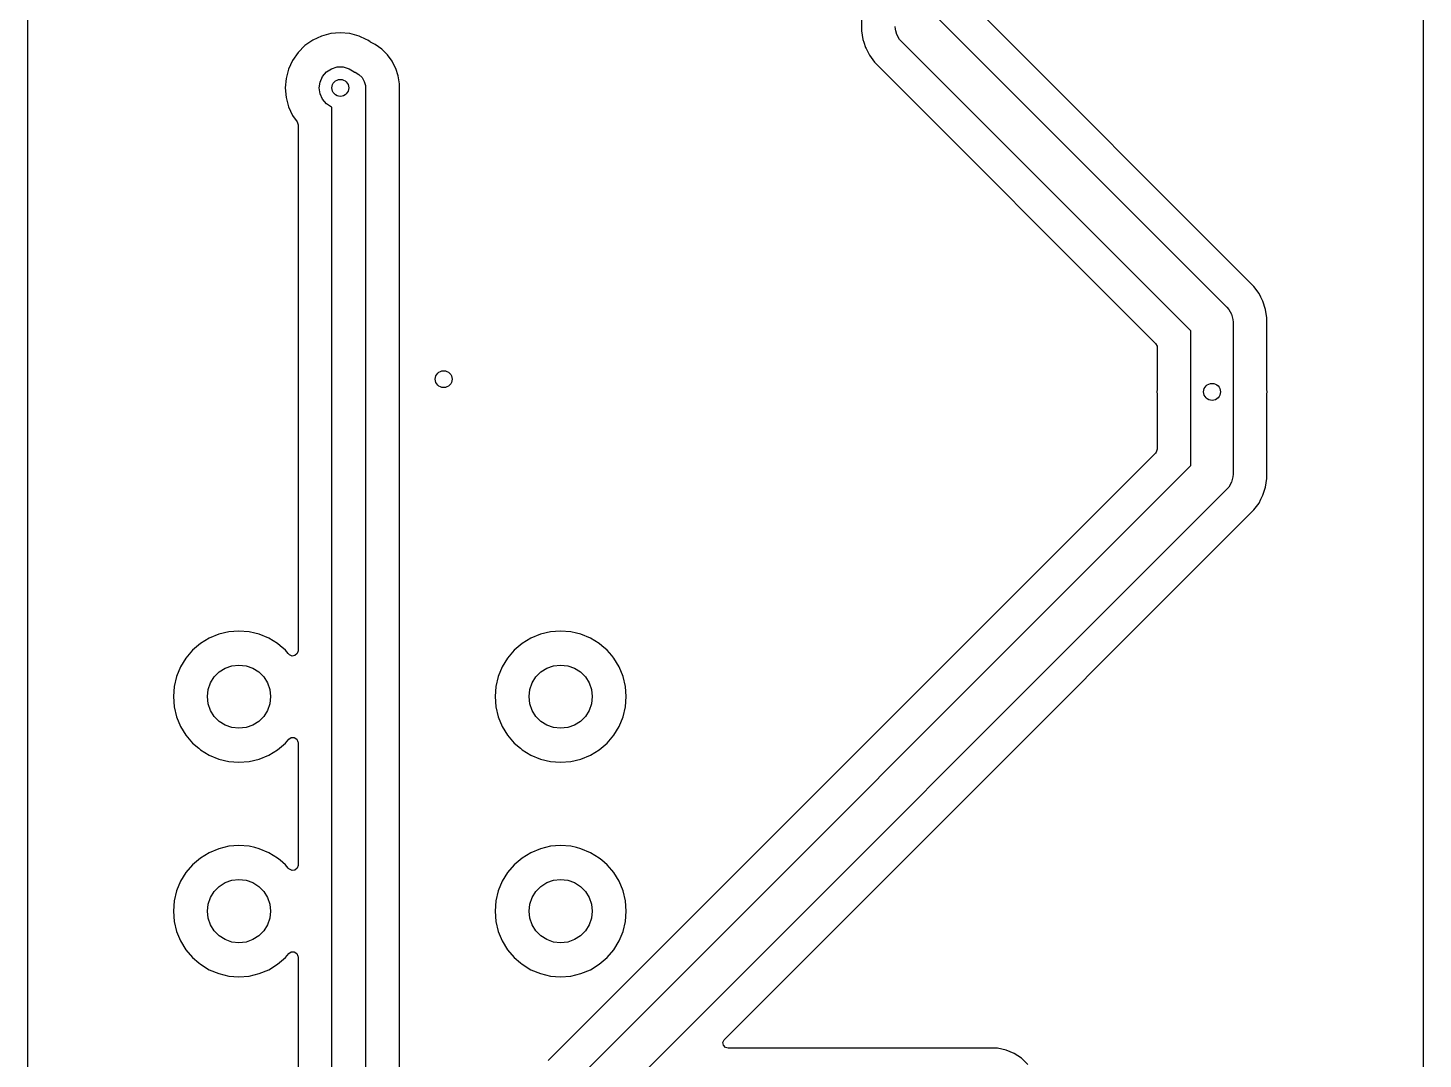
# Model space of a CAD drawing. Extents: x 4.9 to 6.2, y -5.56 to -1.26.
# Drawn here: x 4.904 to 6.205, y -3.187 to -2.226 of the extents above; entities that cross this region are included whole.
import ezdxf

# ---------------------------------------------------------------- set-up
doc = ezdxf.new("R2010")
doc.units = 0
doc.header["$MEASUREMENT"] = 0
doc.layers.add('BLACK', color=7, linetype='CONTINUOUS')

msp = doc.modelspace()

# ---------------------------------------------------------------- linework, layer by layer
at = {"layer": 'BLACK', "linetype": 'CONTINUOUS'}
for p, q in [((6.2047, -1.2637), (6.2047, -5.5581)), ((5.6809, -1.7273), (5.6809, -2.2283)), ((4.9035, -3.5671), (4.9035, -1.8062)), ((6.0469, -2.4666), (5.7848, -2.2045)), ((5.7126, -2.2268), (5.7125, -2.2243)), ((5.7518, -2.2161), (6.0218, -2.4861)), ((5.1692, -2.237), (5.1618, -2.2421)), ((5.1773, -2.2332), (5.1692, -2.237)), ((5.1692, -2.237), (5.1692, -2.237)), ((5.186, -2.2309), (5.1773, -2.2332)), ((5.1773, -2.2332), (5.1773, -2.2332)), ((5.1949, -2.2301), (5.186, -2.2309)), ((5.186, -2.2309), (5.186, -2.2309)), ((5.2038, -2.2309), (5.1949, -2.2301)), ((5.1949, -2.2301), (5.1949, -2.2301)), ((5.2125, -2.2332), (5.2038, -2.2309)), ((5.2038, -2.2309), (5.2038, -2.2309)), ((5.2038, -2.2309), (5.2038, -2.2309)), ((5.2038, -2.2309), (5.2038, -2.2309)), ((5.2038, -2.2309), (5.2038, -2.2309)), ((5.219, -2.2363), (5.2125, -2.2332)), ((5.2125, -2.2332), (5.2125, -2.2332)), ((5.2206, -2.237), (5.219, -2.2363)), ((5.2226, -2.2384), (5.2206, -2.237)), ((5.6809, -2.2283), (5.6822, -2.2363)), ((5.6822, -2.2363), (5.6831, -2.239)), ((5.713, -2.2283), (5.7126, -2.2268)), ((5.7126, -2.2268), (5.7126, -2.2268)), ((5.714, -2.2318), (5.713, -2.2283)), ((5.7165, -2.2363), (5.714, -2.2318)), ((5.7182, -2.2382), (5.7165, -2.2363)), ((5.7165, -2.2363), (5.7165, -2.2363)), ((5.1555, -2.2485), (5.1504, -2.2558)), ((5.1618, -2.2421), (5.1555, -2.2485)), ((5.2232, -2.2388), (5.2226, -2.2384)), ((5.2238, -2.2391), (5.2232, -2.2388)), ((5.2275, -2.2411), (5.2238, -2.2391)), ((5.2335, -2.2454), (5.2275, -2.2411)), ((5.2275, -2.2411), (5.2275, -2.2411)), ((5.2275, -2.2411), (5.2275, -2.2411)), ((5.2388, -2.2507), (5.2335, -2.2454)), ((5.2432, -2.2567), (5.2388, -2.2507)), ((5.6831, -2.239), (5.6847, -2.2439)), ((5.6847, -2.2439), (5.6847, -2.2439)), ((5.6847, -2.2439), (5.6847, -2.2439)), ((5.6847, -2.2439), (5.6852, -2.2449)), ((5.6852, -2.2449), (5.6884, -2.2511)), ((5.9882, -2.5082), (5.7182, -2.2382)), ((5.1466, -2.2639), (5.1443, -2.2726)), ((5.1504, -2.2558), (5.1466, -2.2639)), ((5.1466, -2.2639), (5.1466, -2.2639)), ((5.1504, -2.2558), (5.1504, -2.2558)), ((5.182, -2.2666), (5.1867, -2.2636)), ((5.1867, -2.2636), (5.1921, -2.262)), ((5.1921, -2.262), (5.1977, -2.262)), ((5.1977, -2.262), (5.2031, -2.2636)), ((5.2031, -2.2636), (5.2078, -2.2666)), ((5.2448, -2.2599), (5.2432, -2.2567)), ((5.2466, -2.2634), (5.2448, -2.2599)), ((5.2489, -2.2704), (5.2466, -2.2634)), ((5.6884, -2.2511), (5.6931, -2.2576)), ((5.6931, -2.2576), (5.6931, -2.2576)), ((5.6931, -2.2576), (5.9552, -2.5198)), ((5.1443, -2.2726), (5.1435, -2.2815)), ((5.1443, -2.2726), (5.1443, -2.2726)), ((5.1752, -2.2815), (5.176, -2.276)), ((5.176, -2.276), (5.1783, -2.2709)), ((5.1783, -2.2709), (5.182, -2.2666)), ((5.2078, -2.2666), (5.2078, -2.2667)), ((5.2078, -2.2667), (5.2088, -2.2669)), ((5.2088, -2.2669), (5.2123, -2.269)), ((5.2123, -2.269), (5.2152, -2.2719)), ((5.2152, -2.2719), (5.2173, -2.2755)), ((5.2173, -2.2755), (5.2184, -2.2794)), ((5.25, -2.2778), (5.2489, -2.2704)), ((5.1435, -2.2815), (5.1435, -2.2815)), ((5.1435, -2.2815), (5.1443, -2.2904)), ((5.176, -2.287), (5.1752, -2.2815)), ((5.1783, -2.2921), (5.176, -2.287)), ((5.2184, -2.2794), (5.2185, -2.2815)), ((5.2185, -2.2815), (5.2185, -3.4469)), ((5.25, -2.8492), (5.25, -2.2778)), ((5.1443, -2.2904), (5.1443, -2.2904)), ((5.1443, -2.2904), (5.1466, -2.2991)), ((5.1466, -2.2991), (5.1466, -2.2991)), ((5.1466, -2.2991), (5.1504, -2.3072)), ((5.182, -2.2964), (5.1783, -2.2921)), ((5.1867, -2.2994), (5.182, -2.2964)), ((5.187, -2.2995), (5.1867, -2.2994)), ((5.187, -3.4403), (5.187, -2.2995)), ((5.1504, -2.3072), (5.1504, -2.3072)), ((5.1504, -2.3072), (5.1546, -2.3132)), ((5.1546, -2.3132), (5.1555, -2.3159)), ((5.1555, -2.3159), (5.1555, -2.316)), ((5.1555, -2.316), (5.1555, -2.8065)), ((6.0517, -2.4732), (6.0469, -2.4666)), ((6.0535, -2.4768), (6.0517, -2.4732)), ((6.0553, -2.4803), (6.0535, -2.4768)), ((6.0535, -2.4768), (6.0535, -2.4768)), ((6.0578, -2.488), (6.0553, -2.4803)), ((6.0218, -2.4861), (6.0235, -2.488)), ((6.0235, -2.488), (6.0235, -2.488)), ((6.0235, -2.488), (6.0261, -2.4925)), ((6.0261, -2.4925), (6.0274, -2.4974)), ((6.0274, -2.4974), (6.0274, -2.4974)), ((6.0274, -2.4974), (6.0276, -2.5)), ((6.0591, -2.496), (6.0578, -2.488)), ((6.0591, -2.5625), (6.0591, -2.496)), ((5.9882, -2.6336), (5.9882, -2.5082)), ((6.0276, -2.5), (6.0276, -2.6417)), ((5.9552, -2.5198), (5.9566, -2.5222)), ((5.9566, -2.5222), (5.9567, -2.5232)), ((5.9567, -2.5232), (5.9567, -2.5625)), ((5.9567, -2.5629), (5.9565, -2.565)), ((5.9567, -2.5625), (5.9567, -2.5629)), ((6.0591, -2.5629), (6.0591, -2.5625)), ((6.0593, -2.565), (6.0591, -2.5629)), ((5.9565, -2.565), (5.9565, -2.565)), ((5.9565, -2.565), (5.9567, -2.567)), ((5.9567, -2.567), (5.9567, -2.5674)), ((5.9567, -2.5674), (5.9567, -2.6185)), ((6.0591, -2.567), (6.0593, -2.565)), ((6.0591, -2.5674), (6.0591, -2.567)), ((6.0591, -2.6458), (6.0591, -2.5674)), ((6.0593, -2.565), (6.0593, -2.565)), ((5.9552, -2.622), (5.3887, -3.1885)), ((5.9559, -2.6211), (5.9552, -2.622)), ((5.9567, -2.6185), (5.9559, -2.6211)), ((5.4019, -3.2199), (5.9882, -2.6336)), ((6.0235, -2.6537), (6.0218, -2.6557)), ((6.0261, -2.6493), (6.0235, -2.6537)), ((6.0235, -2.6537), (6.0235, -2.6537)), ((6.0274, -2.6443), (6.0261, -2.6493)), ((6.0276, -2.6417), (6.0274, -2.6443)), ((6.0274, -2.6443), (6.0274, -2.6443)), ((6.0553, -2.6614), (6.0578, -2.6537)), ((6.0578, -2.6537), (6.0591, -2.6458)), ((6.0218, -2.6557), (5.4298, -3.2477)), ((6.0517, -2.6686), (6.0535, -2.665)), ((6.0535, -2.665), (6.0553, -2.6614)), ((5.734, -2.988), (6.0469, -2.6751)), ((6.0469, -2.6751), (6.0517, -2.6686)), ((5.0726, -2.7947), (5.0644, -2.7997)), ((5.0815, -2.791), (5.0726, -2.7947)), ((5.0908, -2.7887), (5.0815, -2.791)), ((5.1004, -2.788), (5.0908, -2.7887)), ((5.11, -2.7887), (5.1004, -2.788)), ((5.1152, -2.79), (5.11, -2.7887)), ((5.11, -2.7887), (5.11, -2.7887)), ((5.11, -2.7887), (5.11, -2.7887)), ((5.1193, -2.791), (5.1152, -2.79)), ((5.1282, -2.7947), (5.1193, -2.791)), ((5.1193, -2.791), (5.1193, -2.791)), ((5.1364, -2.7997), (5.1282, -2.7947)), ((5.3726, -2.7947), (5.3644, -2.7997)), ((5.3815, -2.791), (5.3726, -2.7947)), ((5.3908, -2.7887), (5.3815, -2.791)), ((5.4004, -2.788), (5.3908, -2.7887)), ((5.41, -2.7887), (5.4004, -2.788)), ((5.4152, -2.79), (5.41, -2.7887)), ((5.41, -2.7887), (5.41, -2.7887)), ((5.41, -2.7887), (5.41, -2.7887)), ((5.4193, -2.791), (5.4152, -2.79)), ((5.4282, -2.7947), (5.4193, -2.791)), ((5.4193, -2.791), (5.4193, -2.791)), ((5.4364, -2.7997), (5.4282, -2.7947)), ((5.0571, -2.8059), (5.0509, -2.8132)), ((5.0644, -2.7997), (5.0571, -2.8059)), ((5.0644, -2.7997), (5.0644, -2.7997)), ((5.1389, -2.8018), (5.1364, -2.7997)), ((5.1364, -2.7997), (5.1364, -2.7997)), ((5.1437, -2.8059), (5.1389, -2.8018)), ((5.1464, -2.8091), (5.1437, -2.8059)), ((5.1469, -2.8097), (5.1464, -2.8091)), ((5.1474, -2.8102), (5.1469, -2.8097)), ((5.1499, -2.8113), (5.1474, -2.8102)), ((5.1547, -2.8091), (5.1526, -2.8109)), ((5.1555, -2.8065), (5.1547, -2.8091)), ((5.3571, -2.8059), (5.3509, -2.8132)), ((5.3644, -2.7997), (5.3571, -2.8059)), ((5.3644, -2.7997), (5.3644, -2.7997)), ((5.4389, -2.8018), (5.4364, -2.7997)), ((5.4364, -2.7997), (5.4364, -2.7997)), ((5.4437, -2.8059), (5.4389, -2.8018)), ((5.448, -2.8109), (5.4437, -2.8059)), ((5.0458, -2.8214), (5.0422, -2.8303)), ((5.0509, -2.8132), (5.0458, -2.8214)), ((5.0509, -2.8132), (5.0509, -2.8132)), ((5.082, -2.8261), (5.0876, -2.8226)), ((5.0876, -2.8226), (5.0938, -2.8204)), ((5.0938, -2.8204), (5.1004, -2.8197)), ((5.1004, -2.8197), (5.107, -2.8204)), ((5.107, -2.8204), (5.1132, -2.8226)), ((5.1132, -2.8226), (5.1188, -2.8261)), ((5.1526, -2.8109), (5.1499, -2.8113)), ((5.3458, -2.8214), (5.3422, -2.8303)), ((5.3509, -2.8132), (5.3458, -2.8214)), ((5.3509, -2.8132), (5.3509, -2.8132)), ((5.382, -2.8261), (5.3876, -2.8226)), ((5.3876, -2.8226), (5.3938, -2.8204)), ((5.3938, -2.8204), (5.4004, -2.8197)), ((5.4004, -2.8197), (5.407, -2.8204)), ((5.407, -2.8204), (5.4132, -2.8226)), ((5.4132, -2.8226), (5.4188, -2.8261)), ((5.4499, -2.8132), (5.448, -2.8109)), ((5.455, -2.8214), (5.4499, -2.8132)), ((5.4499, -2.8132), (5.4499, -2.8132)), ((5.4586, -2.8303), (5.455, -2.8214)), ((5.455, -2.8214), (5.455, -2.8214)), ((5.0422, -2.8303), (5.0399, -2.8396)), ((5.0716, -2.8426), (5.0738, -2.8364)), ((5.0738, -2.8364), (5.0773, -2.8308)), ((5.0773, -2.8308), (5.082, -2.8261)), ((5.1188, -2.8261), (5.1235, -2.8308)), ((5.1235, -2.8308), (5.127, -2.8364)), ((5.127, -2.8364), (5.1292, -2.8426)), ((5.3422, -2.8303), (5.3399, -2.8396)), ((5.3716, -2.8426), (5.3738, -2.8364)), ((5.3738, -2.8364), (5.3773, -2.8308)), ((5.3773, -2.8308), (5.382, -2.8261)), ((5.4188, -2.8261), (5.4235, -2.8308)), ((5.4235, -2.8308), (5.427, -2.8364)), ((5.427, -2.8364), (5.4292, -2.8426)), ((5.4609, -2.8396), (5.4586, -2.8303)), ((5.0399, -2.8396), (5.0392, -2.8492)), ((5.0392, -2.8492), (5.0399, -2.8588)), ((5.0709, -2.8492), (5.0716, -2.8426)), ((5.0716, -2.8558), (5.0709, -2.8492)), ((5.1292, -2.8426), (5.1299, -2.8492)), ((5.1299, -2.8492), (5.1292, -2.8558)), ((5.25, -3.0492), (5.25, -2.8492)), ((5.3399, -2.8396), (5.3392, -2.8492)), ((5.3392, -2.8492), (5.3399, -2.8588)), ((5.3709, -2.8492), (5.3716, -2.8426)), ((5.3716, -2.8558), (5.3709, -2.8492)), ((5.4292, -2.8426), (5.4299, -2.8492)), ((5.4299, -2.8492), (5.4292, -2.8558)), ((5.4616, -2.8492), (5.4609, -2.8396)), ((5.4609, -2.8588), (5.4616, -2.8492)), ((5.0399, -2.8588), (5.0422, -2.8681)), ((5.0738, -2.862), (5.0716, -2.8558)), ((5.0773, -2.8676), (5.0738, -2.862)), ((5.127, -2.862), (5.1235, -2.8676)), ((5.1292, -2.8558), (5.127, -2.862)), ((5.3399, -2.8588), (5.3422, -2.8681)), ((5.3738, -2.862), (5.3716, -2.8558)), ((5.3773, -2.8676), (5.3738, -2.862)), ((5.427, -2.862), (5.4235, -2.8676)), ((5.4292, -2.8558), (5.427, -2.862)), ((5.4586, -2.8681), (5.4609, -2.8588)), ((5.0422, -2.8681), (5.0458, -2.877)), ((5.082, -2.8723), (5.0773, -2.8676)), ((5.0876, -2.8758), (5.082, -2.8723)), ((5.1188, -2.8723), (5.1132, -2.8758)), ((5.1235, -2.8676), (5.1188, -2.8723)), ((5.3422, -2.8681), (5.3458, -2.877)), ((5.382, -2.8723), (5.3773, -2.8676)), ((5.3876, -2.8758), (5.382, -2.8723)), ((5.4188, -2.8723), (5.4132, -2.8758)), ((5.4235, -2.8676), (5.4188, -2.8723)), ((5.455, -2.877), (5.4586, -2.8681)), ((5.0458, -2.877), (5.0509, -2.8852)), ((5.0509, -2.8852), (5.0509, -2.8852)), ((5.0509, -2.8852), (5.0509, -2.8852)), ((5.0509, -2.8852), (5.0571, -2.8925)), ((5.0938, -2.878), (5.0876, -2.8758)), ((5.1004, -2.8787), (5.0938, -2.878)), ((5.107, -2.878), (5.1004, -2.8787)), ((5.1132, -2.8758), (5.107, -2.878)), ((5.1469, -2.8888), (5.1492, -2.8873)), ((5.1492, -2.8873), (5.152, -2.8872)), ((5.152, -2.8872), (5.1543, -2.8887)), ((5.3458, -2.877), (5.3509, -2.8852)), ((5.3509, -2.8852), (5.3509, -2.8852)), ((5.3509, -2.8852), (5.3509, -2.8852)), ((5.3509, -2.8852), (5.3571, -2.8925)), ((5.3938, -2.878), (5.3876, -2.8758)), ((5.4004, -2.8787), (5.3938, -2.878)), ((5.407, -2.878), (5.4004, -2.8787)), ((5.4132, -2.8758), (5.407, -2.878)), ((5.4437, -2.8925), (5.4499, -2.8852)), ((5.4499, -2.8852), (5.455, -2.877)), ((5.0571, -2.8925), (5.0628, -2.8973)), ((5.0628, -2.8973), (5.0644, -2.8988)), ((5.0644, -2.8988), (5.0644, -2.8988)), ((5.0644, -2.8988), (5.0726, -2.9038)), ((5.1282, -2.9038), (5.1364, -2.8988)), ((5.1364, -2.8988), (5.1437, -2.8925)), ((5.1437, -2.8925), (5.1469, -2.8888)), ((5.1543, -2.8887), (5.1554, -2.8912)), ((5.1554, -2.8912), (5.1555, -2.8919)), ((5.1555, -2.8919), (5.1555, -3.0065)), ((5.3571, -2.8925), (5.3628, -2.8973)), ((5.3628, -2.8973), (5.3644, -2.8988)), ((5.3644, -2.8988), (5.3644, -2.8988)), ((5.3644, -2.8988), (5.3726, -2.9038)), ((5.4282, -2.9038), (5.4364, -2.8988)), ((5.4364, -2.8988), (5.4437, -2.8925)), ((5.0726, -2.9038), (5.0815, -2.9074)), ((5.0815, -2.9074), (5.0815, -2.9074)), ((5.0815, -2.9074), (5.0815, -2.9074)), ((5.0815, -2.9074), (5.0815, -2.9074)), ((5.0815, -2.9074), (5.0908, -2.9097)), ((5.0908, -2.9097), (5.1004, -2.9104)), ((5.1004, -2.9104), (5.11, -2.9097)), ((5.11, -2.9097), (5.1193, -2.9074)), ((5.1193, -2.9074), (5.1282, -2.9038)), ((5.3726, -2.9038), (5.3815, -2.9074)), ((5.3815, -2.9074), (5.3815, -2.9074)), ((5.3815, -2.9074), (5.3815, -2.9074)), ((5.3815, -2.9074), (5.3815, -2.9074)), ((5.3815, -2.9074), (5.3908, -2.9097)), ((5.3908, -2.9097), (5.4004, -2.9104)), ((5.4004, -2.9104), (5.41, -2.9097)), ((5.41, -2.9097), (5.4193, -2.9074)), ((5.4193, -2.9074), (5.4282, -2.9038)), ((5.0815, -2.991), (5.0726, -2.9947)), ((5.0908, -2.9887), (5.0815, -2.991)), ((5.1004, -2.988), (5.0908, -2.9887)), ((5.11, -2.9887), (5.1004, -2.988)), ((5.1152, -2.99), (5.11, -2.9887)), ((5.11, -2.9887), (5.11, -2.9887)), ((5.11, -2.9887), (5.11, -2.9887)), ((5.1193, -2.991), (5.1152, -2.99)), ((5.1282, -2.9947), (5.1193, -2.991)), ((5.1193, -2.991), (5.1193, -2.991)), ((5.3815, -2.991), (5.3726, -2.9947)), ((5.3908, -2.9887), (5.3815, -2.991)), ((5.4004, -2.988), (5.3908, -2.9887)), ((5.41, -2.9887), (5.4004, -2.988)), ((5.4152, -2.99), (5.41, -2.9887)), ((5.41, -2.9887), (5.41, -2.9887)), ((5.41, -2.9887), (5.41, -2.9887)), ((5.4193, -2.991), (5.4152, -2.99)), ((5.4282, -2.9947), (5.4193, -2.991)), ((5.4193, -2.991), (5.4193, -2.991)), ((5.5532, -3.1688), (5.734, -2.988)), ((5.0644, -2.9997), (5.0571, -3.0059)), ((5.0726, -2.9947), (5.0644, -2.9997)), ((5.0644, -2.9997), (5.0644, -2.9997)), ((5.1364, -2.9997), (5.1282, -2.9947)), ((5.1389, -3.0018), (5.1364, -2.9997)), ((5.1364, -2.9997), (5.1364, -2.9997)), ((5.1437, -3.0059), (5.1389, -3.0018)), ((5.3644, -2.9997), (5.3571, -3.0059)), ((5.3726, -2.9947), (5.3644, -2.9997)), ((5.3644, -2.9997), (5.3644, -2.9997)), ((5.4364, -2.9997), (5.4282, -2.9947)), ((5.4389, -3.0018), (5.4364, -2.9997)), ((5.4364, -2.9997), (5.4364, -2.9997)), ((5.4437, -3.0059), (5.4389, -3.0018)), ((5.0509, -3.0132), (5.0458, -3.0214)), ((5.0571, -3.0059), (5.0509, -3.0132)), ((5.0509, -3.0132), (5.0509, -3.0132)), ((5.1464, -3.0091), (5.1437, -3.0059)), ((5.1469, -3.0097), (5.1464, -3.0091)), ((5.1474, -3.0102), (5.1469, -3.0097)), ((5.1499, -3.0113), (5.1474, -3.0102)), ((5.1526, -3.0109), (5.1499, -3.0113)), ((5.1547, -3.0091), (5.1526, -3.0109)), ((5.1555, -3.0065), (5.1547, -3.0091)), ((5.3509, -3.0132), (5.3458, -3.0214)), ((5.3571, -3.0059), (5.3509, -3.0132)), ((5.3509, -3.0132), (5.3509, -3.0132)), ((5.448, -3.0109), (5.4437, -3.0059)), ((5.4499, -3.0132), (5.448, -3.0109)), ((5.455, -3.0214), (5.4499, -3.0132)), ((5.4499, -3.0132), (5.4499, -3.0132)), ((5.0422, -3.0303), (5.0399, -3.0396)), ((5.0458, -3.0214), (5.0422, -3.0303)), ((5.0738, -3.0364), (5.0773, -3.0308)), ((5.0773, -3.0308), (5.082, -3.0261)), ((5.082, -3.0261), (5.0876, -3.0226)), ((5.0876, -3.0226), (5.0938, -3.0204)), ((5.0938, -3.0204), (5.1004, -3.0197)), ((5.1004, -3.0197), (5.107, -3.0204)), ((5.107, -3.0204), (5.1132, -3.0226)), ((5.1132, -3.0226), (5.1188, -3.0261)), ((5.1188, -3.0261), (5.1235, -3.0308)), ((5.1235, -3.0308), (5.127, -3.0364)), ((5.3422, -3.0303), (5.3399, -3.0396)), ((5.3458, -3.0214), (5.3422, -3.0303)), ((5.3738, -3.0364), (5.3773, -3.0308)), ((5.3773, -3.0308), (5.382, -3.0261)), ((5.382, -3.0261), (5.3876, -3.0226)), ((5.3876, -3.0226), (5.3938, -3.0204)), ((5.3938, -3.0204), (5.4004, -3.0197)), ((5.4004, -3.0197), (5.407, -3.0204)), ((5.407, -3.0204), (5.4132, -3.0226)), ((5.4132, -3.0226), (5.4188, -3.0261)), ((5.4188, -3.0261), (5.4235, -3.0308)), ((5.4235, -3.0308), (5.427, -3.0364)), ((5.4586, -3.0303), (5.455, -3.0214)), ((5.455, -3.0214), (5.455, -3.0214)), ((5.4609, -3.0396), (5.4586, -3.0303)), ((5.0399, -3.0396), (5.0392, -3.0492)), ((5.0709, -3.0492), (5.0716, -3.0426)), ((5.0716, -3.0426), (5.0738, -3.0364)), ((5.127, -3.0364), (5.1292, -3.0426)), ((5.1292, -3.0426), (5.1299, -3.0492)), ((5.3399, -3.0396), (5.3392, -3.0492)), ((5.3709, -3.0492), (5.3716, -3.0426)), ((5.3716, -3.0426), (5.3738, -3.0364)), ((5.427, -3.0364), (5.4292, -3.0426)), ((5.4292, -3.0426), (5.4299, -3.0492)), ((5.4616, -3.0492), (5.4609, -3.0396)), ((5.0392, -3.0492), (5.0399, -3.0588)), ((5.0716, -3.0558), (5.0709, -3.0492)), ((5.0738, -3.062), (5.0716, -3.0558)), ((5.1292, -3.0558), (5.127, -3.062)), ((5.1299, -3.0492), (5.1292, -3.0558)), ((5.25, -3.4506), (5.25, -3.0492)), ((5.3392, -3.0492), (5.3399, -3.0588)), ((5.3716, -3.0558), (5.3709, -3.0492)), ((5.3738, -3.062), (5.3716, -3.0558)), ((5.4292, -3.0558), (5.427, -3.062)), ((5.4299, -3.0492), (5.4292, -3.0558)), ((5.4609, -3.0588), (5.4616, -3.0492)), ((5.0399, -3.0588), (5.0422, -3.0681)), ((5.0422, -3.0681), (5.0458, -3.077)), ((5.0773, -3.0676), (5.0738, -3.062)), ((5.082, -3.0723), (5.0773, -3.0676)), ((5.1235, -3.0676), (5.1188, -3.0723)), ((5.127, -3.062), (5.1235, -3.0676)), ((5.3399, -3.0588), (5.3422, -3.0681)), ((5.3422, -3.0681), (5.3458, -3.077)), ((5.3773, -3.0676), (5.3738, -3.062)), ((5.382, -3.0723), (5.3773, -3.0676)), ((5.4235, -3.0676), (5.4188, -3.0723)), ((5.427, -3.062), (5.4235, -3.0676)), ((5.455, -3.077), (5.4586, -3.0681)), ((5.4586, -3.0681), (5.4609, -3.0588)), ((5.0458, -3.077), (5.0509, -3.0852)), ((5.0876, -3.0758), (5.082, -3.0723)), ((5.0938, -3.078), (5.0876, -3.0758)), ((5.1004, -3.0787), (5.0938, -3.078)), ((5.107, -3.078), (5.1004, -3.0787)), ((5.1132, -3.0758), (5.107, -3.078)), ((5.1188, -3.0723), (5.1132, -3.0758)), ((5.3458, -3.077), (5.3509, -3.0852)), ((5.3876, -3.0758), (5.382, -3.0723)), ((5.3938, -3.078), (5.3876, -3.0758)), ((5.4004, -3.0787), (5.3938, -3.078)), ((5.407, -3.078), (5.4004, -3.0787)), ((5.4132, -3.0758), (5.407, -3.078)), ((5.4188, -3.0723), (5.4132, -3.0758)), ((5.4499, -3.0852), (5.455, -3.077)), ((5.0509, -3.0852), (5.0509, -3.0852)), ((5.0509, -3.0852), (5.0509, -3.0852)), ((5.0509, -3.0852), (5.0571, -3.0925)), ((5.0571, -3.0925), (5.0628, -3.0973)), ((5.1364, -3.0988), (5.1437, -3.0925)), ((5.1437, -3.0925), (5.1469, -3.0888)), ((5.1469, -3.0888), (5.1492, -3.0873)), ((5.1492, -3.0873), (5.152, -3.0872)), ((5.152, -3.0872), (5.1543, -3.0887)), ((5.1543, -3.0887), (5.1554, -3.0912)), ((5.1554, -3.0912), (5.1555, -3.0919)), ((5.1555, -3.0919), (5.1555, -3.2065)), ((5.3509, -3.0852), (5.3509, -3.0852)), ((5.3509, -3.0852), (5.3509, -3.0852)), ((5.3509, -3.0852), (5.3571, -3.0925)), ((5.3571, -3.0925), (5.3628, -3.0973)), ((5.4364, -3.0988), (5.4437, -3.0925)), ((5.4437, -3.0925), (5.4499, -3.0852)), ((5.0628, -3.0973), (5.0644, -3.0988)), ((5.0644, -3.0988), (5.0644, -3.0988)), ((5.0644, -3.0988), (5.0726, -3.1038)), ((5.0726, -3.1038), (5.0815, -3.1074)), ((5.0815, -3.1074), (5.0815, -3.1074)), ((5.0815, -3.1074), (5.0815, -3.1074)), ((5.0815, -3.1074), (5.0815, -3.1074)), ((5.0815, -3.1074), (5.0908, -3.1097)), ((5.0908, -3.1097), (5.1004, -3.1104)), ((5.1004, -3.1104), (5.11, -3.1097)), ((5.11, -3.1097), (5.1193, -3.1074)), ((5.1193, -3.1074), (5.1282, -3.1038)), ((5.1282, -3.1038), (5.1364, -3.0988)), ((5.3628, -3.0973), (5.3644, -3.0988)), ((5.3644, -3.0988), (5.3644, -3.0988)), ((5.3644, -3.0988), (5.3726, -3.1038)), ((5.3726, -3.1038), (5.3815, -3.1074)), ((5.3815, -3.1074), (5.3815, -3.1074)), ((5.3815, -3.1074), (5.3815, -3.1074)), ((5.3815, -3.1074), (5.3815, -3.1074)), ((5.3815, -3.1074), (5.3908, -3.1097)), ((5.3908, -3.1097), (5.4004, -3.1104)), ((5.4004, -3.1104), (5.41, -3.1097)), ((5.41, -3.1097), (5.4193, -3.1074)), ((5.4193, -3.1074), (5.4282, -3.1038)), ((5.4282, -3.1038), (5.4364, -3.0988)), ((5.5518, -3.1716), (5.553, -3.1691)), ((5.5522, -3.1743), (5.5518, -3.1716)), ((5.554, -3.1764), (5.5522, -3.1743)), ((5.553, -3.1691), (5.5532, -3.1688)), ((5.5567, -3.1771), (5.554, -3.1764)), ((5.8078, -3.1771), (5.5567, -3.1771)), ((5.8158, -3.1787), (5.8078, -3.1771)), ((5.8078, -3.1771), (5.8078, -3.1771)), ((5.8233, -3.1819), (5.8158, -3.1787)), ((5.8158, -3.1787), (5.8158, -3.1787)), ((5.8267, -3.1841), (5.8233, -3.1819)), ((5.8301, -3.1864), (5.8267, -3.1841)), ((5.836, -3.1923), (5.8301, -3.1864))]:
    msp.add_line(p, q, dxfattribs=at)
at = {"layer": 'BLACK'}
for centre in [(5.1949, -2.2815), (5.2913, -2.5531), (6.0079, -2.565)]:
    msp.add_circle(centre, 0.00787, dxfattribs=at)

doc.saveas('drawing.dxf')
